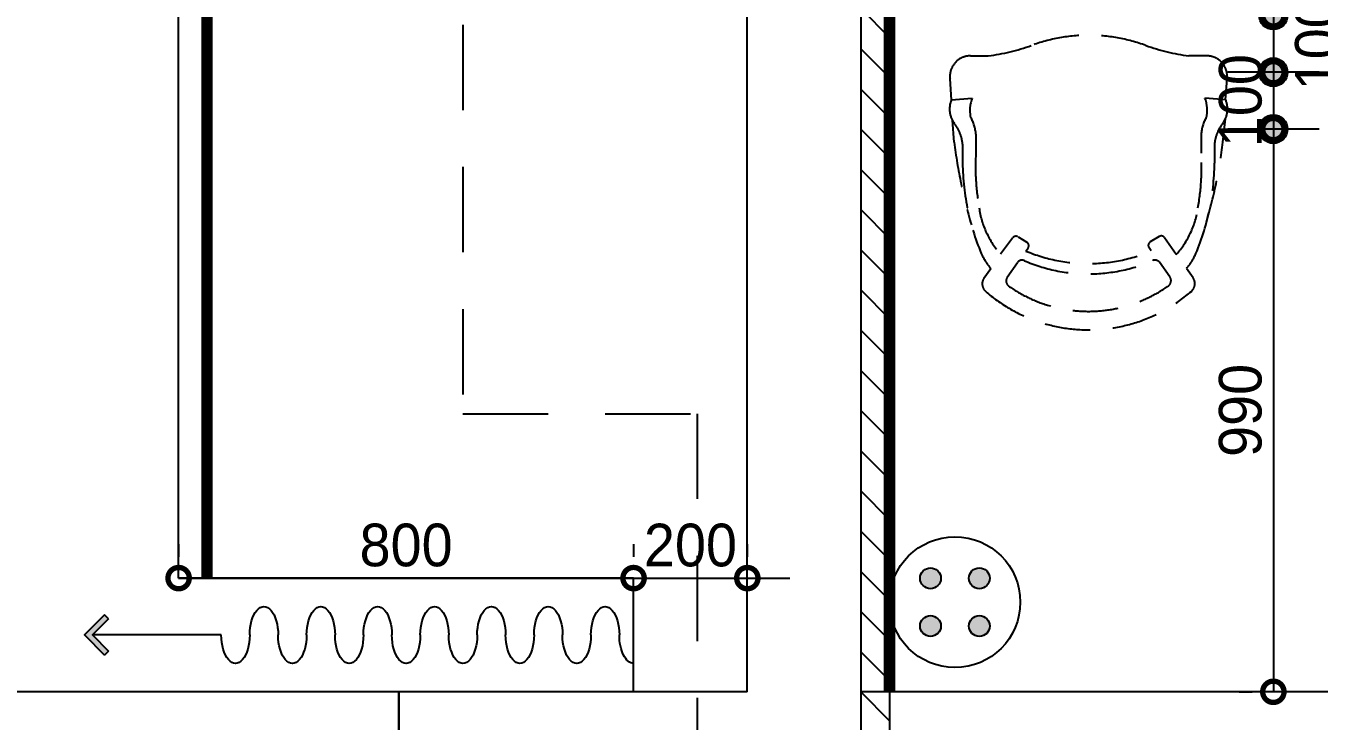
# Model space of a CAD drawing. Header units: inches. Extents: x -63256 to 33689, y -34490 to 100230.
# Drawn here: x 818 to 3092, y 3232 to 4455 of the extents above; entities that cross this region are included whole.
import ezdxf

# ---------------------------------------------------------------- set-up
doc = ezdxf.new("R2010")
doc.units = ezdxf.units.IN
doc.header["$LTSCALE"] = 100
doc.header["$MEASUREMENT"] = 0
doc.linetypes.add('DH-HID2', pattern=[1.2, 0.8, -0.4])
doc.linetypes.add('HID', pattern=[2.5, 1.5, -1])
for name, color, linetype in [('01. F-소품', 3, 'Continuous'), ('03-WAL NEW', 3, 'Continuous'), ('06-LIGHT', 4, 'Continuous'), ('07-DIM WAL', 5, 'Continuous'), ('3.기호.계단선', 30, 'Continuous'), ('C-WIN', 4, 'Continuous'), ('FU-FURM', 251, 'DH-HID2'), ('RC-LIGHT', 7, 'Continuous'), ('도면층2', 2, 'Continuous'), ('설비', 140, 'Continuous')]:
    doc.layers.add(name, color=color, linetype=linetype)
doc.styles.add('스타일1', font='')
doc.styles.get('스타일1').set_extended_font_data('HYwulM')
doc.dimstyles.new('30', dxfattribs={"dimscale": 30, "dimtxt": 2.5, "dimasz": 2.5, "dimexe": 1.25, "dimexo": 2, "dimtad": 1, "dimdec": 0, "dimtxsty": '스타일1', "dimblk": 'DOTSMALL', "dimcen": 2.5, "dimclrd": 1, "dimclre": 1, "dimclrt": 2, "dimadec": 0, "dimazin": 0, "dimtfac": 1, "dimtix": 1, "dimtmove": 0, "dimatfit": 3, "dimldrblk": 'DOTSMALL', "dimfxl": 1.25, "dimarcsym": 0})
pattern_1 = [(135, (72584.06, -240750.68), (-35.355339, -35.355339), [])]

# ---------------------------------------------------------------- blocks, each defined once
blk = doc.blocks.new('vuidauseh')
at = {"layer": 'C-WIN'}
blk.add_lwpolyline([(-54482, 3083.6), (-51807, 3083.6), (-51807, 3283.6), (-54482, 3283.6)], close=True, dxfattribs=at)
at = {"layer": '도면층2'}
for p, q in [((-50994.5, 3083.6), (-50994.5, 6773.6)), ((-51194.5, 3283.6), (-51194.5, 6573.6)), ((-51194.5, 3283.6), (-51807, 3283.6)), ((-51807, 3283.6), (-51807, 3083.6))]:
    blk.add_line(p, q, dxfattribs=at)
blk = doc.blocks.new('VUDASAUSEH')
at = {"layer": '03-WAL NEW'}
h = blk.add_hatch(dxfattribs=at)
h.set_pattern_fill('_USER', color=256, scale=50, angle=135, pattern_type=0)
h.set_pattern_definition(pattern_1)
h.paths.add_polyline_path([(-23463.2, -11646.4), (-23513.2, -11646.4), (-23513.2, -15136.4), (-23463.2, -15136.4)])
h = blk.add_hatch(dxfattribs=at)
h.set_pattern_fill('_USER', color=256, scale=50, angle=135, pattern_type=0)
h.set_pattern_definition(pattern_1)
h.paths.add_polyline_path([(-24013.2, -15336.4), (-24013.2, -15636.4), (-23563.2, -15636.4), (-23513.2, -15636.4), (-23463.2, -15636.4), (-23463.2, -15136.4), (-23513.2, -15136.4), (-23513.2, -15336.4)])
for points in [[(-23513.2, -11646.4), (-23463.2, -11646.4), (-23463.2, -15636.4), (-23513.2, -15636.4)], [(-23513.2, -15336.4), (-23513.2, -11646.4)]]:
    blk.add_lwpolyline(points, dxfattribs=at)
at = {"layer": 'FU-FURM', "color": 8}
for p, q in [((-23320.9, -14017.6), (-23289.5, -14017.6)), ((-22905.5, -14017.6), (-22936.9, -14017.6)), ((-23354, -14095), (-23356.8, -14058.1)), ((-22872.3, -14095), (-22869.6, -14058.1)), ((-23354.5, -14095.1), (-23317.7, -14091.8)), ((-22871.9, -14095.1), (-22908.6, -14091.8)), ((-23349.5, -14169.4), (-23352.7, -14131)), ((-22876.9, -14169.4), (-22872.4, -14128.4)), ((-23311.3, -14155.6), (-23311.3, -14188.8)), ((-22915, -14155.6), (-22915, -14188.8)), ((-23334.6, -14173.1), (-23334.6, -14206.3)), ((-22891.7, -14173.1), (-22891.7, -14206.3)), ((-23267.9, -14366.2), (-23246.9, -14338)), ((-23237.2, -14336), (-23221.7, -14345.4)), ((-22989.1, -14335.5), (-23004.6, -14344.9)), ((-22958.9, -14366.9), (-22979.5, -14337.5)), ((-23223.3, -14361.1), (-23219.6, -14355.7)), ((-23003, -14360.6), (-23006.8, -14355.2)), ((-23297.1, -14408.5), (-23285.2, -14391.5)), ((-23256.1, -14406.8), (-23238, -14380.9)), ((-22970.1, -14406.4), (-22988.7, -14380.7)), ((-22929.2, -14408), (-22940.8, -14391.5))]:
    blk.add_line(p, q, dxfattribs=at)
for centre, radius, start, end in [((-23113.2, -14271.1), 289.7, 69.6554, 110.3446), ((-23336.7, -13652.9), 367.7, 277.3884, 289.5163), ((-22889.6, -13652.9), 367.7, 250.4837, 262.6116), ((-23320.9, -14053.7), 36.1, 90, 187.0165), ((-22905.5, -14053.7), 36.1, 352.9835, 90), ((-23314.8, -14111.1), 42.8, 158.0373, 215.8881), ((-23263.1, -14113.5), 58.8, 158.3372, 191.7542), ((-22963.3, -14113.5), 58.8, 348.2458, 21.6628), ((-22911.6, -14111.1), 42.8, 324.1118, 21.9628), ((-23400.8, -14178.2), 66.3, 4.4485, 39.3425), ((-23377.5, -14159.6), 66.3, 3.4486, 30.9443), ((-22848.9, -14159.6), 66.3, 149.0557, 176.5514), ((-22825.6, -14178.2), 66.3, 140.6576, 175.5515), ((-22451.9, -14058.7), 904.4, 187.027, 196.4522), ((-22908.6, -14212.8), 403.4, 176.5986, 190.3067), ((-23317.8, -14212.8), 403.4, 349.6933, 3.4014), ((-23774.5, -14058.7), 904.4, 343.5478, 352.973), ((-22905, -14200.7), 429.7, 180.741, 203.2464), ((-23321.3, -14200.7), 429.7, 336.7536, 359.259), ((-23400.8, -14211.4), 66.3, 352.3166, 352.3167), ((-23156.2, -14265.3), 150.6, 187.4757, 222.0806), ((-23070.2, -14265.3), 150.6, 317.622, 352.5243), ((-23241, -14342.2), 7.23, 58.6925, 145.0003), ((-23225.5, -14351.6), 7.23, 325.0003, 58.6929), ((-23000.9, -14351.1), 7.23, 121.3071, 215.0005), ((-22985.4, -14341.7), 7.23, 34.9996, 121.3076), ((-23209, -14325.5), 100.8, 206.247, 220.8816), ((-23113.4, -14098.7), 284.4, 247.276, 292.8596), ((-23017, -14325.6), 100.8, 319.2708, 333.753), ((-23230.3, -14386.7), 9.64, 63.6472, 142.908), ((-23113.4, -14116.8), 284.4, 246.6953, 293.3529), ((-22996.4, -14386.6), 9.64, 37.092, 116.3527), ((-23282.1, -14418.6), 18.1, 145.9125, 229.2499), ((-23246.4, -14413.5), 11.7, 145.4664, 242.3473), ((-22979.8, -14413.1), 11.7, 297.6522, 34.5334), ((-22944.3, -14418.2), 18.1, 310.7498, 34.0876), ((-23113.4, -14223.8), 275.8, 229.0764, 311.0151), ((-23113.4, -14223.8), 243.3, 235.254, 304.8558)]:
    blk.add_arc(centre, radius, start, end, dxfattribs=at)
blk.add_blockref('vuidauseh', (27481.3, -18420))
blk = doc.blocks.new('FFSFDF')
at = {"layer": '01. F-소품'}
blk.add_hatch(color=8, dxfattribs=at).paths.add_polyline_path([(1567672.9, 1746751.1), (1567679.9, 1746744.1), (1567715.3, 1746779.4), (1567679.9, 1746814.8), (1567672.9, 1746807.7), (1567701.2, 1746779.4)])
at = {"layer": '01. F-소품', "color": 8}
for p, q in [((1567672.9, 1746807.7), (1567679.9, 1746814.8)), ((1567474.8, 1746779.4), (1567701.2, 1746779.4)), ((1567672.9, 1746751.1), (1567679.9, 1746744.1))]:
    blk.add_line(p, q, dxfattribs=at)
for points in [[(1567679.9, 1746814.8), (1567715.3, 1746779.4), (1567679.9, 1746744.1)], [(1567672.9, 1746807.7), (1567701.2, 1746779.4), (1567672.9, 1746751.1)]]:
    blk.add_lwpolyline(points, dxfattribs=at)
for centre, start_param, end_param in [((1566799.8, 1746779.4), 1.570796, 4.712389), ((1566899.8, 1746779.4), 1.570796, 4.712389), ((1566999.8, 1746779.4), 1.570796, 4.712389), ((1567099.8, 1746779.4), 1.570796, 4.712389), ((1567199.8, 1746779.4), 1.570796, 4.712389), ((1567299.8, 1746779.4), 1.570796, 4.712389), ((1567399.8, 1746779.4), 1.570796, 4.712389), ((1566749.8, 1746779.4), 6.283185, 7.853982), ((1566849.8, 1746779.4), 4.712389, 7.853982), ((1566949.8, 1746779.4), 4.712389, 7.853982), ((1567049.8, 1746779.4), 4.712389, 7.853982), ((1567149.8, 1746779.4), 4.712389, 7.853982), ((1567249.8, 1746779.4), 4.712389, 7.853982), ((1567349.8, 1746779.4), 4.712389, 7.853982), ((1567449.8, 1746779.4), 4.712389, 7.853982)]:
    blk.add_ellipse(centre, major_axis=(0, -50), ratio=0.5, start_param=start_param, end_param=end_param, dxfattribs=at)
blk = doc.blocks.new('1')
at = {"linetype": 'Continuous'}
h = blk.add_hatch(color=4, dxfattribs=at)
h.dxf.hatch_style = 1
edge = h.paths.add_edge_path()
edge.add_arc((11539653.5, -14273503.8), 37.5, 0, 360)
at = {"color": 1, "linetype": 'Continuous'}
for p, q in [((11539653.5, -14273637.1), (11539653.5, -14273370.5)), ((11539520.2, -14273503.8), (11539786.8, -14273503.8))]:
    blk.add_line(p, q, dxfattribs=at)
at = {"color": 4, "linetype": 'Continuous'}
for radius in [41.5, 37.5]:
    blk.add_circle((11539653.5, -14273503.8), radius, dxfattribs=at)
blk = doc.blocks.new('_DOTSMALL')
at = {"color": 0, "linetype": 'ByBlock', "const_width": 0.5}
blk.add_lwpolyline([(-0.0625, 0, 1), (0.0625, 0, 1)], format="xyb", close=True, dxfattribs=at)
blk = doc.blocks.new('*D141')
at = {"layer": '07-DIM WAL', "color": 1, "lineweight": -2, "transparency": 16777216}
for p, q in [((3071.8, 4473.6), (3183.2, 4473.6)), ((3145.7, 4473.6), (3145.7, 4373.6)), ((3071.8, 4373.6), (3183.2, 4373.6))]:
    blk.add_line(p, q, dxfattribs=at)
at = {"layer": 'Defpoints', "color": 0, "transparency": 16777216}
for p in [(3011.8, 4473.6), (3011.8, 4373.6), (3145.7, 4373.6)]:
    blk.add_point(p, dxfattribs=at)
at = {"layer": '07-DIM WAL', "color": 1, "lineweight": -2, "transparency": 16777216, "xscale": 75, "yscale": 75, "zscale": 75}
for p, rotation in [((3145.7, 4473.6), 90), ((3145.7, 4373.6), 270)]:
    blk.add_blockref('_DOTSMALL', p, dxfattribs=dict(at, rotation=rotation))
at = {"layer": '07-DIM WAL', "color": 2, "transparency": 16777216, "insert": (3087.9, 4423.6), "char_height": 75, "attachment_point": 5, "rotation": 90, "style": '스타일1'}
blk.add_mtext('100', dxfattribs=at)
blk = doc.blocks.new('*D142')
at = {"layer": '07-DIM WAL', "color": 1, "lineweight": -2, "transparency": 16777216}
for p, q in [((3011.8, 4448.6), (3011.8, 4198.6)), ((3071.8, 4373.6), (3049.3, 4373.6)), ((3071.8, 4273.6), (3049.3, 4273.6))]:
    blk.add_line(p, q, dxfattribs=at)
at = {"layer": 'Defpoints', "color": 0, "transparency": 16777216}
for p in [(3011.8, 4373.6), (3011.8, 4273.6), (3011.8, 4273.6)]:
    blk.add_point(p, dxfattribs=at)
at = {"layer": '07-DIM WAL', "color": 1, "lineweight": -2, "transparency": 16777216, "xscale": 75, "yscale": 75, "zscale": 75}
for p, rotation in [((3011.8, 4373.6), 270), ((3011.8, 4273.6), 90)]:
    blk.add_blockref('_DOTSMALL', p, dxfattribs=dict(at, rotation=rotation))
at = {"layer": '07-DIM WAL', "color": 2, "transparency": 16777216, "insert": (2954.1, 4323.6), "char_height": 75, "attachment_point": 5, "rotation": 90, "style": '스타일1'}
blk.add_mtext('100', dxfattribs=at)
blk = doc.blocks.new('*D171')
at = {"layer": '07-DIM WAL', "color": 1, "lineweight": -2, "transparency": 16777216}
for p, q in [((2951.8, 5973.6), (2974.3, 5973.6)), ((3011.8, 5973.6), (3011.8, 4473.6)), ((3071.8, 4473.6), (3049.3, 4473.6))]:
    blk.add_line(p, q, dxfattribs=at)
at = {"layer": 'Defpoints', "color": 0, "transparency": 16777216}
for p in [(3011.8, 5973.6), (3011.8, 4473.6), (3011.8, 4473.6)]:
    blk.add_point(p, dxfattribs=at)
at = {"layer": '07-DIM WAL', "color": 1, "lineweight": -2, "transparency": 16777216, "xscale": 75, "yscale": 75, "zscale": 75}
for p, rotation in [((3011.8, 5973.6), 90), ((3011.8, 4473.6), 270)]:
    blk.add_blockref('_DOTSMALL', p, dxfattribs=dict(at, rotation=rotation))
at = {"layer": '07-DIM WAL', "color": 2, "transparency": 16777216, "insert": (2954.1, 5223.6), "char_height": 75, "attachment_point": 5, "rotation": 90, "style": '스타일1'}
blk.add_mtext('1500', dxfattribs=at)
blk = doc.blocks.new('*D172')
at = {"layer": '07-DIM WAL', "color": 1, "lineweight": -2, "transparency": 16777216}
for p, q in [((2951.8, 4273.6), (2974.3, 4273.6)), ((3011.8, 4273.6), (3011.8, 3283.6)), ((2951.8, 3283.6), (2974.3, 3283.6))]:
    blk.add_line(p, q, dxfattribs=at)
at = {"layer": 'Defpoints', "color": 0, "transparency": 16777216}
for p in [(3011.8, 4273.6), (3011.8, 3283.6), (3011.8, 3283.6)]:
    blk.add_point(p, dxfattribs=at)
at = {"layer": '07-DIM WAL', "color": 1, "lineweight": -2, "transparency": 16777216, "xscale": 75, "yscale": 75, "zscale": 75}
for p, rotation in [((3011.8, 4273.6), 90), ((3011.8, 3283.6), 270)]:
    blk.add_blockref('_DOTSMALL', p, dxfattribs=dict(at, rotation=rotation))
at = {"layer": '07-DIM WAL', "color": 2, "transparency": 16777216, "insert": (2954, 3778.6), "char_height": 75, "attachment_point": 5, "rotation": 90, "style": '스타일1'}
blk.add_mtext('990', dxfattribs=at)
blk = doc.blocks.new('*D178')
at = {"layer": '07-DIM WAL', "color": 1, "lineweight": -2, "transparency": 16777216}
for p, q in [((1086.8, 3543.6), (1086.8, 3521.1)), ((1886.8, 3543.6), (1886.8, 3521.1)), ((1086.8, 3483.6), (1886.8, 3483.6))]:
    blk.add_line(p, q, dxfattribs=at)
at = {"layer": 'Defpoints', "color": 0, "transparency": 16777216}
for p in [(1086.8, 3483.6), (1886.8, 3483.6), (1886.8, 3483.6)]:
    blk.add_point(p, dxfattribs=at)
at = {"layer": '07-DIM WAL', "color": 1, "lineweight": -2, "transparency": 16777216, "xscale": 75, "yscale": 75, "zscale": 75, "rotation": 180}
blk.add_blockref('_DOTSMALL', (1086.8, 3483.6), dxfattribs=at)
at = {"layer": '07-DIM WAL', "color": 1, "lineweight": -2, "transparency": 16777216, "xscale": 75, "yscale": 75, "zscale": 75}
blk.add_blockref('_DOTSMALL', (1886.8, 3483.6), dxfattribs=at)
at = {"layer": '07-DIM WAL', "color": 2, "transparency": 16777216, "insert": (1486.8, 3541.4), "char_height": 75, "attachment_point": 5, "style": '스타일1'}
blk.add_mtext('800', dxfattribs=at)
blk = doc.blocks.new('*D179')
at = {"layer": '07-DIM WAL', "color": 1, "lineweight": -2, "transparency": 16777216}
for p, q in [((1886.8, 3543.6), (1886.8, 3521.1)), ((2086.8, 3543.6), (2086.8, 3521.1)), ((1811.8, 3483.6), (2161.8, 3483.6))]:
    blk.add_line(p, q, dxfattribs=at)
at = {"layer": 'Defpoints', "color": 0, "transparency": 16777216}
for p in [(1886.8, 3483.6), (2086.8, 3483.6), (2086.8, 3483.6)]:
    blk.add_point(p, dxfattribs=at)
at = {"layer": '07-DIM WAL', "color": 1, "lineweight": -2, "transparency": 16777216, "xscale": 75, "yscale": 75, "zscale": 75}
blk.add_blockref('_DOTSMALL', (1886.8, 3483.6), dxfattribs=at)
at = {"layer": '07-DIM WAL', "color": 1, "lineweight": -2, "transparency": 16777216, "xscale": 75, "yscale": 75, "zscale": 75, "rotation": 180}
blk.add_blockref('_DOTSMALL', (2086.8, 3483.6), dxfattribs=at)
at = {"layer": '07-DIM WAL', "color": 2, "transparency": 16777216, "insert": (1986.8, 3541.3), "char_height": 75, "attachment_point": 5, "style": '스타일1'}
blk.add_mtext('200', dxfattribs=at)

msp = doc.modelspace()

# ---------------------------------------------------------------- hatches: boundary and pattern name
at = {"layer": '설비'}
h = msp.add_hatch(color=10, dxfattribs=at)
edge = h.paths.add_edge_path()
edge.add_arc((2408.9, 3483.3), 18.3, -90, 270, ccw=False)
h = msp.add_hatch(color=10, dxfattribs=at)
edge = h.paths.add_edge_path()
edge.add_arc((2494.8, 3483.3), 18.3, 270, 630)
h = msp.add_hatch(color=10, dxfattribs=at)
edge = h.paths.add_edge_path()
edge.add_arc((2408.9, 3399.3), 18.3, -90, 270, ccw=False)
h = msp.add_hatch(color=10, dxfattribs=at)
edge = h.paths.add_edge_path()
edge.add_arc((2494.8, 3399.3), 18.3, 270, 630)

# ---------------------------------------------------------------- linework, layer by layer
at = {"layer": '06-LIGHT'}
for p, q in [((1086.8, 3483.6), (1086.8, 6573.6)), ((1886.8, 3483.6), (1086.8, 3483.6)), ((1886.8, 3283.6), (1886.8, 3483.6)), ((6086.8, 3283.6), (2286.8, 3283.6))]:
    msp.add_line(p, q, dxfattribs=at)
at = {"layer": '06-LIGHT', "color": 10, "linetype": 'HID', "const_width": 20}
msp.add_lwpolyline([(1136.8, 3483.6), (1136.8, 6573.6)], dxfattribs=at)
at = {"layer": '3.기호.계단선', "linetype": 'HID'}
msp.add_lwpolyline([(2336.8, 3283.6, 20, 20, 0), (2336.8, 6773.6, 20, 20, 0)], format="xyseb", dxfattribs=at)
msp.add_lwpolyline([(1586.8, 4456.9), (1586.8, 3772.9), (1998.5, 3772.9), (1998.5, 2558.6), (3526.5, 2558.6)], dxfattribs=at)
at = {"layer": '설비', "color": 10}
for centre, radius in [((2451.8, 3441.3), 115), ((2408.9, 3483.3), 18.3), ((2494.8, 3483.3), 18.3), ((2408.9, 3399.3), 18.3), ((2494.8, 3399.3), 18.3)]:
    msp.add_circle(centre, radius, dxfattribs=at)

# ---------------------------------------------------------------- block references
msp.add_blockref('VUDASAUSEH', (25800, 18420))
at = {"color": 0, "xscale": -1}
msp.add_blockref('FFSFDF', (1568636.6, -1743395.8), dxfattribs=at)
at = {"layer": 'RC-LIGHT', "xscale": 0.6024096385271789, "yscale": 0.6024096385271789, "zscale": 0.6024096385271789, "rotation": 180}
for p in [(6954610.3, -8594022.7), (6954610.3, -8594122.7), (6954610.3, -8594222.7)]:
    msp.add_blockref('1', p, dxfattribs=at)

# ---------------------------------------------------------------- dimensions: what is measured, and where the dimension line sits
at = {"layer": '07-DIM WAL'}
for base, p1, p2, angle, picture, middle in [((3011.8, 4473.6), (3011.8, 5973.6), (3011.8, 4473.6), 90, '*D171', (2954.1, 5223.6)), ((3011.8, 4273.6), (3011.8, 4373.6), (3011.8, 4273.6), 270, '*D142', (2954.1, 4323.6)), ((3011.8, 3283.6), (3011.8, 4273.6), (3011.8, 3283.6), 90, '*D172', (2954, 3778.6))]:
    dim = msp.add_linear_dim(base=base, p1=p1, p2=p2, angle=angle, dimstyle='30', dxfattribs=at)
    dim.commit()
    dim.dimension.update_dxf_attribs({"geometry": picture, "text_midpoint": middle})
dim = msp.add_linear_dim(base=(3145.7, 4373.6), p1=(3011.8, 4473.6), p2=(3011.8, 4373.6), angle=270, dimstyle='30', dxfattribs=at)
dim.commit()
dim.dimension.update_dxf_attribs({"geometry": '*D141', "text_midpoint": (3145.7, 4423.6), "dimtype": 160})
for base, p1, p2, picture, middle in [((1886.8, 3483.6), (1086.8, 3483.6), (1886.8, 3483.6), '*D178', (1486.8, 3541.4)), ((2086.8, 3483.6), (1886.8, 3483.6), (2086.8, 3483.6), '*D179', (1986.8, 3541.3))]:
    dim = msp.add_linear_dim(base=base, p1=p1, p2=p2, dimstyle='30', dxfattribs=at)
    dim.commit()
    dim.dimension.update_dxf_attribs({"geometry": picture, "text_midpoint": middle})

doc.saveas('drawing.dxf')
